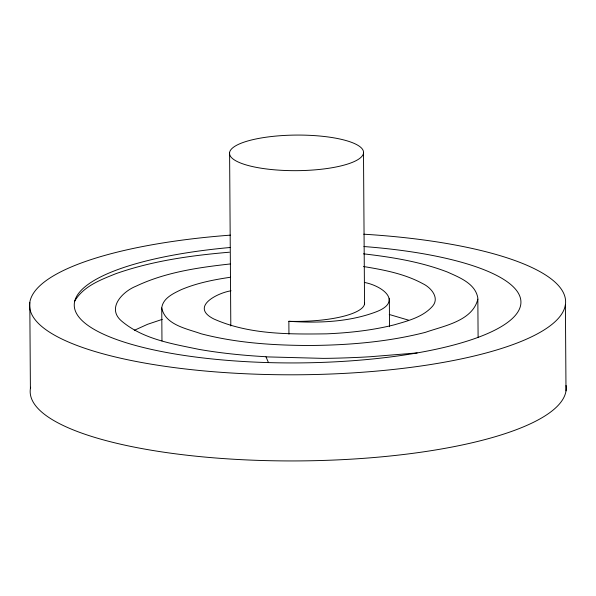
<?xml version="1.0" encoding="UTF-8"?>
<svg xmlns="http://www.w3.org/2000/svg" width="596" height="596" viewBox="0 0 596 596"><rect width="100%" height="100%" fill="white"/><g stroke="black" fill="none" stroke-linecap="round" stroke-linejoin="round"><path stroke-width="0.89" d="M161.97 340.934L161.739 307.946C162.902 298.164 173.361 293.448 181.221 289.671C196.866 283.033 213.673 279.725 230.414 277.252M477.836 299.17C472.412 321.17 443.7 325.856 425.44 332.337C387.355 342.082 347.87 345.248 308.654 345.494C272.558 345.315 236.12 342.923 201.075 333.767C187.122 328.701 165.219 325.088 161.739 307.946M74.753 301.055C83.365 286.207 100.799 279.748 115.922 273.668C152.397 260.825 191.033 255.483 229.415 252.205M134.309 330.318L147.54 324.313L162.254 319.374M231.054 290.796C217.562 292.867 189.573 306.798 213.83 318.972C248.957 334.624 288.829 334.311 326.586 333.842C349.271 332.851 371.993 330.4 394.053 324.887C407.709 320.931 422.959 317.169 432.696 306.053C439.841 297.493 430.655 287.332 422.743 283.644C404.528 273.72 383.772 269.869 363.515 266.516M230.607 263.924C198.416 267.485 165.502 272.171 135.985 286.214C122.836 291.422 106.401 307.923 121.39 320.879C142.824 339.176 172.155 343.788 198.9 349.368C221.064 353.234 243.481 355.454 265.935 356.721L268.468 362.599M417.155 352.929L370.533 356.713A219.47 58.281 -0.4 0 1 359.254 357.332L348.146 357.794A397.972 105.686 -0.4 0 1 339.534 358.077L333.44 358.233A157.828 41.914 -0.4 0 1 323.017 358.375L265.995 356.862M288.948 334.132L288.859 321.304C318.011 323.188 348.295 322.28 375.927 311.939C403.045 301.695 382.878 286.169 365.005 282.556M363.463 253.829C391.885 257.129 420.5 261.696 447.328 272C459.173 277.349 475.414 283.458 477.828 298L478.104 337.403M389.233 314.472L408.632 320.186M565.395 304.772L565.999 390.902M389.33 298.291L389.531 326.697M363.493 153.165A67.005 17.791 -0.4 0 1 260.705 168.139A67.005 17.791 -0.4 0 1 265.436 137.311A67.005 17.791 -0.4 0 1 363.493 153.165L364.551 304.31M229.594 152.583L230.808 325.975M29.8 302.44L30.403 388.57M566.051 385.448A268.029 71.177 -0.4 0 1 295.035 460.932A268.029 71.177 -0.4 0 1 30.649 387.244M363.746 234.198A268.029 71.177 -0.4 0 1 517.984 342.678A268.029 71.177 -0.4 0 1 77.815 345.769A268.029 71.177 -0.4 0 1 230.429 235.137M363.91 246.535A223.358 59.317 -0.4 0 1 479.072 337.001A223.358 59.317 -0.4 0 1 116.794 339.601A223.358 59.317 -0.4 0 1 230.19 247.489M364.596 302.954A67.005 17.791 -0.4 0 1 288.859 321.304"/></g></svg>
